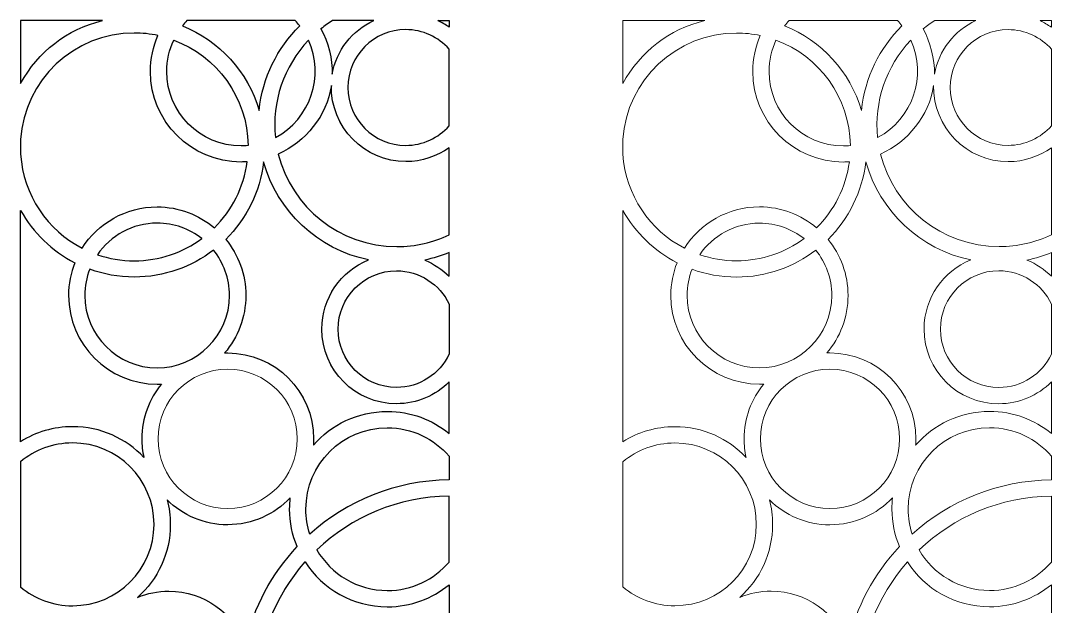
# Model space of a CAD drawing. Header units: centimetres. Extents: x -57 to 57, y -63 to 63.
# Drawn here: x -57 to 57, y -2 to 62.8 of the extents above; entities that cross this region are included whole.
import ezdxf

# ---------------------------------------------------------------- set-up
doc = ezdxf.new("R2010")
doc.units = ezdxf.units.CM
doc.header["$MEASUREMENT"] = 0
doc.layers.add('layer 1', color=7, linetype='Continuous')

msp = doc.modelspace()

# ---------------------------------------------------------------- linework, layer by layer
at = {"layer": 'layer 1', "color": 114, "lineweight": 9}
msp.add_ellipse((-34.09511, 16.52059), major_axis=(0, 7.7), ratio=1, dxfattribs=at)
at = {"layer": 'layer 1', "color": 177, "lineweight": 9}
msp.add_ellipse((32.50934, 16.52059), major_axis=(0, 7.7), ratio=1, dxfattribs=at)
at = {"layer": 'layer 1', "color": 114}
for points, knots in [([(-47.93233, 62.76239), (-51.92428, 61.83543), (-55.04564, 59.30307), (-56.99562, 55.82133), (-56.99562, 55.82133), (-56.99562, 55.82133), (-56.99562, 62.76239), (-56.99562, 62.76239), (-56.99562, 62.76239), (-56.99562, 62.76239), (-47.93233, 62.76239), (-47.93233, 62.76239)], [0, 0, 0, 0, 0.25, 0.25, 0.25, 0.25, 0.5, 0.5, 0.5, 0.5, 1, 1, 1, 1]), ([(-30.61692, 52.84183), (-31.86154, 57.10274), (-35.02441, 60.54618), (-39.10717, 62.1737), (-39.10717, 62.1737), (-38.93237, 62.39832), (-38.79943, 62.55727), (-38.6027, 62.76239), (-38.6027, 62.76239), (-38.6027, 62.76239), (-26.6311, 62.76239), (-26.6311, 62.76239), (-26.6311, 62.76239), (-26.43586, 62.55882), (-26.30408, 62.40155), (-26.13043, 62.17877), (-26.13043, 62.17877), (-28.59968, 59.74705), (-30.24695, 56.48295), (-30.61692, 52.84183)], [0, 0, 0, 0, 0.166666667, 0.166666667, 0.166666667, 0.166666667, 0.333333333, 0.333333333, 0.333333333, 0.333333333, 0.5, 0.5, 0.5, 0.5, 0.666666667, 0.666666667, 0.666666667, 0.666666667, 1, 1, 1, 1]), ([(-23.78433, 61.85494), (-23.34501, 62.20383), (-22.97518, 62.46956), (-22.49391, 62.76239), (-22.49391, 62.76239), (-22.49391, 62.76239), (-17.9513, 62.76239), (-17.9513, 62.76239), (-17.9513, 62.76239), (-20.33507, 61.66323), (-22.07392, 59.49395), (-22.53383, 56.84983), (-22.53383, 56.84983), (-22.48854, 58.48744), (-23.00861, 60.41369), (-23.7843, 61.85493), (-23.7843, 61.85493), (-23.7843, 61.85493), (-23.78433, 61.85494), (-23.78433, 61.85494)], [0, 0, 0, 0, 0.166666667, 0.166666667, 0.166666667, 0.166666667, 0.333333333, 0.333333333, 0.333333333, 0.333333333, 0.5, 0.5, 0.5, 0.5, 0.666666667, 0.666666667, 0.666666667, 0.666666667, 1, 1, 1, 1]), ([(-9.6088, 62.02123), (-9.6088, 62.02123), (-9.6088, 62.76239), (-9.6088, 62.76239), (-9.6088, 62.76239), (-9.6088, 62.76239), (-10.85408, 62.76239), (-10.85408, 62.76239), (-10.85408, 62.76239), (-10.37204, 62.54013), (-10.03487, 62.32881), (-9.6088, 62.02123)], [0, 0, 0, 0, 0.25, 0.25, 0.25, 0.25, 0.5, 0.5, 0.5, 0.5, 1, 1, 1, 1]), ([(-9.6088, 51.12841), (-10.78145, 49.80357), (-12.4947, 48.9682), (-14.40266, 48.9682), (-14.40266, 48.9682), (-17.93669, 48.9682), (-20.80266, 51.83418), (-20.80266, 55.36821), (-20.80266, 55.36821), (-20.80266, 58.90223), (-17.93669, 61.7682), (-14.40266, 61.7682), (-14.40266, 61.7682), (-12.4947, 61.7682), (-10.78145, 60.93283), (-9.6088, 59.60798), (-9.6088, 59.60798), (-9.6088, 59.60798), (-9.6088, 51.12841), (-9.6088, 51.12841)], [0, 0, 0, 0, 0.166666667, 0.166666667, 0.166666667, 0.166666667, 0.333333333, 0.333333333, 0.333333333, 0.333333333, 0.5, 0.5, 0.5, 0.5, 0.666666667, 0.666666667, 0.666666667, 0.666666667, 1, 1, 1, 1]), ([(-41.80793, 61.11738), (-42.34073, 59.89587), (-42.63622, 58.54753), (-42.63622, 57.13053), (-42.63622, 57.13053), (-42.63622, 51.60863), (-38.14945, 47.13053), (-32.61682, 47.13053), (-32.61682, 47.13053), (-32.39229, 47.13053), (-32.16946, 47.1379), (-31.94861, 47.15242), (-31.94861, 47.15242), (-32.31982, 44.31552), (-33.6359, 41.7754), (-35.57047, 39.85834), (-35.57047, 39.85834), (-37.27729, 41.30141), (-39.48398, 42.17147), (-41.89355, 42.17147), (-41.89355, 42.17147), (-45.3831, 42.17147), (-48.44728, 40.34659), (-50.18366, 37.59931), (-50.18366, 37.59931), (-54.01507, 39.57106), (-56.70449, 43.45041), (-56.99562, 47.98174), (-56.99562, 47.98174), (-56.99562, 47.98174), (-56.99567, 49.61947), (-56.99567, 49.61947), (-56.99567, 49.61947), (-56.57389, 56.1904), (-51.10896, 61.39131), (-44.43173, 61.39131), (-44.43173, 61.39131), (-43.53201, 61.39131), (-42.65429, 61.29687), (-41.80793, 61.11738)], [0, 0, 0, 0, 0.090909091, 0.090909091, 0.090909091, 0.090909091, 0.181818182, 0.181818182, 0.181818182, 0.181818182, 0.272727273, 0.272727273, 0.272727273, 0.272727273, 0.363636364, 0.363636364, 0.363636364, 0.363636364, 0.454545455, 0.454545455, 0.454545455, 0.454545455, 0.545454545, 0.545454545, 0.545454545, 0.545454545, 0.636363636, 0.636363636, 0.636363636, 0.636363636, 0.727272727, 0.727272727, 0.727272727, 0.727272727, 0.818181818, 0.818181818, 0.818181818, 0.818181818, 1, 1, 1, 1]), ([(-31.84245, 48.94714), (-31.90269, 54.30127), (-35.30679, 58.85243), (-40.06399, 60.61273), (-40.06399, 60.61273), (-40.5594, 59.55533), (-40.83622, 58.37519), (-40.83622, 57.13053), (-40.83622, 57.13053), (-40.83622, 52.59185), (-37.15551, 48.91113), (-32.61682, 48.91113), (-32.61682, 48.91113), (-32.35568, 48.91113), (-32.09737, 48.92331), (-31.84245, 48.94714)], [0, 0, 0, 0, 0.2, 0.2, 0.2, 0.2, 0.4, 0.4, 0.4, 0.4, 0.6, 0.6, 0.6, 0.6, 1, 1, 1, 1]), ([(-28.82019, 49.83896), (-29.23616, 53.76438), (-27.89699, 57.73201), (-25.16215, 60.59704), (-25.16215, 60.59704), (-23.33888, 56.68371), (-24.93072, 51.86878), (-28.82019, 49.83896)], [0, 0, 0, 0, 0.333333333, 0.333333333, 0.333333333, 0.333333333, 1, 1, 1, 1]), ([(-28.49857, 48.01193), (-25.47074, 49.37658), (-23.1548, 52.20167), (-22.62789, 55.5851), (-22.62789, 55.5851), (-22.7383, 51.0061), (-18.9692, 47.1682), (-14.40266, 47.1682), (-14.40266, 47.1682), (-12.61305, 47.1682), (-10.95714, 47.74182), (-9.6088, 48.71517), (-9.6088, 48.71517), (-9.6088, 48.71517), (-9.6088, 39.07779), (-9.6088, 39.07779), (-9.6088, 39.07779), (-11.36282, 38.24406), (-13.32503, 37.7775), (-15.39595, 37.7775), (-15.39595, 37.7775), (-21.72459, 37.7775), (-27.03799, 42.13446), (-28.49857, 48.01193)], [0, 0, 0, 0, 0.142857143, 0.142857143, 0.142857143, 0.142857143, 0.285714286, 0.285714286, 0.285714286, 0.285714286, 0.428571429, 0.428571429, 0.428571429, 0.428571429, 0.571428571, 0.571428571, 0.571428571, 0.571428571, 0.714285714, 0.714285714, 0.714285714, 0.714285714, 1, 1, 1, 1]), ([(-30.1345, 47.15741), (-28.61088, 41.6975), (-24.13412, 37.46806), (-18.5351, 36.30004), (-18.5351, 36.30004), (-21.55461, 35.07422), (-23.68449, 32.11171), (-23.68449, 28.65275), (-23.68449, 28.65275), (-23.68449, 24.09718), (-19.99008, 20.40276), (-15.43449, 20.40276), (-15.43449, 20.40276), (-13.16059, 20.40276), (-11.10123, 21.32322), (-9.6088, 22.81178), (-9.6088, 22.81178), (-9.6088, 22.81178), (-9.6088, 17.11419), (-9.6088, 17.11419), (-9.6088, 17.11419), (-11.47066, 18.63785), (-13.85047, 19.55211), (-16.44338, 19.55211), (-16.44338, 19.55211), (-19.71148, 19.55211), (-22.64105, 18.09974), (-24.62168, 15.80535), (-24.62168, 15.80535), (-24.6041, 16.04148), (-24.5951, 16.27998), (-24.5951, 16.52059), (-24.5951, 16.52059), (-24.5951, 21.7664), (-28.84929, 26.02058), (-34.09511, 26.02058), (-34.09511, 26.02058), (-34.20902, 26.02058), (-34.32246, 26.01856), (-34.43542, 26.01459), (-34.43542, 26.01459), (-32.9752, 27.72604), (-32.09355, 29.94598), (-32.09355, 32.37147), (-32.09355, 32.37147), (-32.09355, 34.72544), (-32.92405, 36.88576), (-34.30785, 38.57559), (-34.30785, 38.57559), (-32.03978, 40.82126), (-30.51465, 43.81589), (-30.1345, 47.15741)], [0, 0, 0, 0, 0.071428571, 0.071428571, 0.071428571, 0.071428571, 0.142857143, 0.142857143, 0.142857143, 0.142857143, 0.214285714, 0.214285714, 0.214285714, 0.214285714, 0.285714286, 0.285714286, 0.285714286, 0.285714286, 0.357142857, 0.357142857, 0.357142857, 0.357142857, 0.428571429, 0.428571429, 0.428571429, 0.428571429, 0.5, 0.5, 0.5, 0.5, 0.571428571, 0.571428571, 0.571428571, 0.571428571, 0.642857143, 0.642857143, 0.642857143, 0.642857143, 0.714285714, 0.714285714, 0.714285714, 0.714285714, 0.785714286, 0.785714286, 0.785714286, 0.785714286, 0.857142857, 0.857142857, 0.857142857, 0.857142857, 1, 1, 1, 1]), ([(-56.99565, 41.78099), (-56.99565, 41.78099), (-56.99562, 16.2072), (-56.99562, 16.2072), (-56.99562, 16.2072), (-55.32909, 17.25935), (-53.35493, 17.86827), (-51.23884, 17.86827), (-51.23884, 17.86827), (-48.13828, 17.86827), (-45.34243, 16.56098), (-43.37255, 14.46764), (-43.37255, 14.46764), (-43.51825, 15.12877), (-43.59511, 15.81576), (-43.59511, 16.52059), (-43.59511, 16.52059), (-43.59511, 18.82504), (-42.77411, 20.93815), (-41.40875, 22.58329), (-41.40875, 22.58329), (-41.56936, 22.57546), (-41.73101, 22.57146), (-41.89355, 22.57146), (-41.89355, 22.57146), (-47.30502, 22.57146), (-51.69354, 26.95999), (-51.69354, 32.37147), (-51.69354, 32.37147), (-51.69354, 33.65153), (-51.44797, 34.87432), (-51.0014, 35.99536), (-51.0014, 35.99536), (-53.52343, 37.29211), (-55.61289, 39.31205), (-56.99565, 41.78099)], [0, 0, 0, 0, 0.1, 0.1, 0.1, 0.1, 0.2, 0.2, 0.2, 0.2, 0.3, 0.3, 0.3, 0.3, 0.4, 0.4, 0.4, 0.4, 0.5, 0.5, 0.5, 0.5, 0.6, 0.6, 0.6, 0.6, 0.7, 0.7, 0.7, 0.7, 0.8, 0.8, 0.8, 0.8, 1, 1, 1, 1]), ([(-48.5004, 36.8832), (-47.05925, 38.98921), (-44.63749, 40.37146), (-41.89355, 40.37146), (-41.89355, 40.37146), (-40.03182, 40.37146), (-38.3184, 39.73515), (-36.95895, 38.66821), (-36.95895, 38.66821), (-39.04918, 37.12398), (-41.63409, 36.21101), (-44.43173, 36.21101), (-44.43173, 36.21101), (-45.85545, 36.21101), (-47.22405, 36.44745), (-48.5004, 36.8832)], [0, 0, 0, 0, 0.2, 0.2, 0.2, 0.2, 0.4, 0.4, 0.4, 0.4, 0.6, 0.6, 0.6, 0.6, 1, 1, 1, 1]), ([(-49.35052, 35.27397), (-47.81578, 34.71561), (-46.15925, 34.41102), (-44.43173, 34.41102), (-44.43173, 34.41102), (-41.13222, 34.41102), (-38.0917, 35.52215), (-35.66401, 37.39051), (-35.66401, 37.39051), (-34.55663, 36.0179), (-33.89355, 34.27195), (-33.89355, 32.37146), (-33.89355, 32.37146), (-33.89355, 27.95394), (-37.47602, 24.37147), (-41.89355, 24.37147), (-41.89355, 24.37147), (-46.31108, 24.37147), (-49.89355, 27.95394), (-49.89355, 32.37146), (-49.89355, 32.37146), (-49.89355, 33.39521), (-49.70114, 34.37411), (-49.35052, 35.27397)], [0, 0, 0, 0, 0.142857143, 0.142857143, 0.142857143, 0.142857143, 0.285714286, 0.285714286, 0.285714286, 0.285714286, 0.428571429, 0.428571429, 0.428571429, 0.428571429, 0.571428571, 0.571428571, 0.571428571, 0.571428571, 0.714285714, 0.714285714, 0.714285714, 0.714285714, 1, 1, 1, 1]), ([(-12.30787, 36.28941), (-11.37439, 36.4808), (-10.47187, 36.75725), (-9.6088, 37.11027), (-9.6088, 37.11027), (-9.6088, 37.11027), (-9.6088, 34.49371), (-9.6088, 34.49371), (-9.6088, 34.49371), (-10.37497, 35.25789), (-11.29055, 35.87235), (-12.30787, 36.28941)], [0, 0, 0, 0, 0.25, 0.25, 0.25, 0.25, 0.5, 0.5, 0.5, 0.5, 1, 1, 1, 1]), ([(-9.6088, 31.4241), (-10.64563, 33.59923), (-12.86483, 35.10276), (-15.4345, 35.10276), (-15.4345, 35.10276), (-18.99613, 35.10276), (-21.8845, 32.21439), (-21.8845, 28.65275), (-21.8845, 28.65275), (-21.8845, 25.09112), (-18.99613, 22.20275), (-15.4345, 22.20275), (-15.4345, 22.20275), (-12.86482, 22.20275), (-10.64562, 23.7063), (-9.6088, 25.88142), (-9.6088, 25.88142), (-9.6088, 25.88142), (-9.6088, 31.4241), (-9.6088, 31.4241)], [0, 0, 0, 0, 0.166666667, 0.166666667, 0.166666667, 0.166666667, 0.333333333, 0.333333333, 0.333333333, 0.333333333, 0.5, 0.5, 0.5, 0.5, 0.666666667, 0.666666667, 0.666666667, 0.666666667, 1, 1, 1, 1]), ([(-25.00932, 5.9835), (-20.92469, 9.66781), (-15.52966, 11.927), (-9.60883, 11.97655), (-9.60883, 11.97655), (-9.60883, 11.97655), (-9.6088, 14.6073), (-9.6088, 14.6073), (-9.6088, 14.6073), (-11.25956, 16.53228), (-13.7093, 17.75211), (-16.44338, 17.75211), (-16.44338, 17.75211), (-21.4131, 17.75211), (-25.44337, 13.72183), (-25.44337, 8.75211), (-25.44337, 8.75211), (-25.44337, 7.78619), (-25.29112, 6.85575), (-25.00932, 5.9835)], [0, 0, 0, 0, 0.166666667, 0.166666667, 0.166666667, 0.166666667, 0.333333333, 0.333333333, 0.333333333, 0.333333333, 0.5, 0.5, 0.5, 0.5, 0.666666667, 0.666666667, 0.666666667, 0.666666667, 1, 1, 1, 1]), ([(-56.99562, 13.98604), (-55.43517, 15.2861), (-53.42816, 16.06827), (-51.23884, 16.06827), (-51.23884, 16.06827), (-46.26911, 16.06827), (-42.23884, 12.03799), (-42.23884, 7.06827), (-42.23884, 7.06827), (-42.23884, 2.09855), (-46.26911, -1.93172), (-51.23884, -1.93172), (-51.23884, -1.93172), (-53.42816, -1.93172), (-55.43517, -1.14956), (-56.99561, 0.15051), (-56.99561, 0.15051), (-56.99561, 0.15051), (-56.99562, 13.98604), (-56.99562, 13.98604)], [0, 0, 0, 0, 0.166666667, 0.166666667, 0.166666667, 0.166666667, 0.333333333, 0.333333333, 0.333333333, 0.333333333, 0.5, 0.5, 0.5, 0.5, 0.666666667, 0.666666667, 0.666666667, 0.666666667, 1, 1, 1, 1]), ([(-26.41694, 4.60212), (-29.20482, 1.62604), (-31.22079, -2.08198), (-32.14509, -6.20211), (-32.14509, -6.20211), (-33.411, -2.76369), (-36.71637, -0.31059), (-40.59358, -0.31059), (-40.59358, -0.31059), (-41.82427, -0.31059), (-42.99739, -0.55775), (-44.06592, -1.00513), (-44.06592, -1.00513), (-41.84082, 0.97328), (-40.43884, 3.85734), (-40.43884, 7.06827), (-40.43884, 7.06827), (-40.43884, 8.00164), (-40.55733, 8.9074), (-40.78005, 9.77133), (-40.78005, 9.77133), (-39.06339, 8.07092), (-36.70166, 7.02059), (-34.09511, 7.02059), (-34.09511, 7.02059), (-31.36471, 7.02059), (-28.90302, 8.17307), (-27.16994, 10.01805), (-27.16994, 10.01805), (-27.21844, 9.60279), (-27.24338, 9.18035), (-27.24338, 8.75211), (-27.24338, 8.75211), (-27.24338, 7.28172), (-26.94936, 5.87985), (-26.41694, 4.60212)], [0, 0, 0, 0, 0.1, 0.1, 0.1, 0.1, 0.2, 0.2, 0.2, 0.2, 0.3, 0.3, 0.3, 0.3, 0.4, 0.4, 0.4, 0.4, 0.5, 0.5, 0.5, 0.5, 0.6, 0.6, 0.6, 0.6, 0.7, 0.7, 0.7, 0.7, 0.8, 0.8, 0.8, 0.8, 1, 1, 1, 1]), ([(-9.60879, 2.89692), (-11.25956, 0.97194), (-13.70931, -0.24788), (-16.44338, -0.24788), (-16.44338, -0.24788), (-19.7716, -0.24788), (-22.6785, 1.55969), (-24.23569, 4.2465), (-24.23569, 4.2465), (-20.4226, 7.87876), (-15.27735, 10.12506), (-9.60883, 10.17649), (-9.60883, 10.17649), (-9.60883, 10.17649), (-9.60879, 2.89692), (-9.60879, 2.89692)], [0, 0, 0, 0, 0.2, 0.2, 0.2, 0.2, 0.4, 0.4, 0.4, 0.4, 0.6, 0.6, 0.6, 0.6, 1, 1, 1, 1]), ([(-9.6088, 0.39004), (-11.47066, -1.13363), (-13.85046, -2.04789), (-16.44338, -2.04789), (-16.44338, -2.04789), (-20.25344, -2.04789), (-23.60328, -0.07365), (-25.52587, 2.90723), (-25.52587, 2.90723), (-28.87624, -0.88421), (-30.90979, -5.86642), (-30.90979, -11.32261), (-30.90979, -11.32261), (-30.90979, -17.7611), (-27.88351, -23.5395), (-23.39542, -27.48016), (-23.39542, -27.48016), (-25.03431, -25.78818), (-26.03031, -23.4858), (-26.03031, -20.94475), (-26.03031, -20.94475), (-26.03031, -15.75416), (-21.82091, -11.54475), (-16.63031, -11.54475), (-16.63031, -11.54475), (-13.83853, -11.54475), (-11.33059, -12.76249), (-9.60879, -14.69565), (-9.60879, -14.69565), (-9.60879, -14.69565), (-9.6088, 0.39004), (-9.6088, 0.39004)], [0, 0, 0, 0, 0.111111111, 0.111111111, 0.111111111, 0.111111111, 0.222222222, 0.222222222, 0.222222222, 0.222222222, 0.333333333, 0.333333333, 0.333333333, 0.333333333, 0.444444444, 0.444444444, 0.444444444, 0.444444444, 0.555555556, 0.555555556, 0.555555556, 0.555555556, 0.666666667, 0.666666667, 0.666666667, 0.666666667, 0.777777778, 0.777777778, 0.777777778, 0.777777778, 1, 1, 1, 1])]:
    msp.add_open_spline(points, degree=3, knots=knots, dxfattribs=at)
at = {"layer": 'layer 1', "color": 250, "lineweight": 9}
for points, knots in [([(-47.93233, 62.76239), (-51.92428, 61.83543), (-55.04564, 59.30307), (-56.99562, 55.82133), (-56.99562, 55.82133), (-56.99562, 55.82133), (-56.99562, 62.76239), (-56.99562, 62.76239), (-56.99562, 62.76239), (-56.99562, 62.76239), (-47.93233, 62.76239), (-47.93233, 62.76239)], [0, 0, 0, 0, 0.25, 0.25, 0.25, 0.25, 0.5, 0.5, 0.5, 0.5, 1, 1, 1, 1]), ([(-30.61692, 52.84183), (-31.86154, 57.10274), (-35.02441, 60.54618), (-39.10717, 62.1737), (-39.10717, 62.1737), (-38.93237, 62.39832), (-38.79943, 62.55727), (-38.6027, 62.76239), (-38.6027, 62.76239), (-38.6027, 62.76239), (-26.6311, 62.76239), (-26.6311, 62.76239), (-26.6311, 62.76239), (-26.43586, 62.55882), (-26.30408, 62.40155), (-26.13043, 62.17877), (-26.13043, 62.17877), (-28.59968, 59.74705), (-30.24695, 56.48295), (-30.61692, 52.84183)], [0, 0, 0, 0, 0.166666667, 0.166666667, 0.166666667, 0.166666667, 0.333333333, 0.333333333, 0.333333333, 0.333333333, 0.5, 0.5, 0.5, 0.5, 0.666666667, 0.666666667, 0.666666667, 0.666666667, 1, 1, 1, 1]), ([(-23.78433, 61.85494), (-23.34501, 62.20383), (-22.97518, 62.46956), (-22.49391, 62.76239), (-22.49391, 62.76239), (-22.49391, 62.76239), (-17.9513, 62.76239), (-17.9513, 62.76239), (-17.9513, 62.76239), (-20.33507, 61.66323), (-22.07392, 59.49395), (-22.53383, 56.84983), (-22.53383, 56.84983), (-22.48854, 58.48744), (-23.00861, 60.41369), (-23.7843, 61.85493)], [0, 0, 0, 0, 0.2, 0.2, 0.2, 0.2, 0.4, 0.4, 0.4, 0.4, 0.6, 0.6, 0.6, 0.6, 1, 1, 1, 1]), ([(-9.6088, 62.02123), (-9.6088, 62.02123), (-9.6088, 62.76239), (-9.6088, 62.76239), (-9.6088, 62.76239), (-9.6088, 62.76239), (-10.85408, 62.76239), (-10.85408, 62.76239), (-10.85408, 62.76239), (-10.37204, 62.54013), (-10.03487, 62.32881), (-9.6088, 62.02123)], [0, 0, 0, 0, 0.25, 0.25, 0.25, 0.25, 0.5, 0.5, 0.5, 0.5, 1, 1, 1, 1]), ([(-9.6088, 51.12841), (-10.78145, 49.80357), (-12.4947, 48.9682), (-14.40266, 48.9682), (-14.40266, 48.9682), (-17.93669, 48.9682), (-20.80266, 51.83418), (-20.80266, 55.36821), (-20.80266, 55.36821), (-20.80266, 58.90223), (-17.93669, 61.7682), (-14.40266, 61.7682), (-14.40266, 61.7682), (-12.4947, 61.7682), (-10.78145, 60.93283), (-9.6088, 59.60798), (-9.6088, 59.60798), (-9.6088, 59.60798), (-9.6088, 51.12841), (-9.6088, 51.12841)], [0, 0, 0, 0, 0.166666667, 0.166666667, 0.166666667, 0.166666667, 0.333333333, 0.333333333, 0.333333333, 0.333333333, 0.5, 0.5, 0.5, 0.5, 0.666666667, 0.666666667, 0.666666667, 0.666666667, 1, 1, 1, 1]), ([(-41.80793, 61.11738), (-42.34073, 59.89587), (-42.63622, 58.54753), (-42.63622, 57.13053), (-42.63622, 57.13053), (-42.63622, 51.60863), (-38.14945, 47.13053), (-32.61682, 47.13053), (-32.61682, 47.13053), (-32.39229, 47.13053), (-32.16946, 47.1379), (-31.94861, 47.15242), (-31.94861, 47.15242), (-32.31982, 44.31552), (-33.6359, 41.7754), (-35.57047, 39.85834), (-35.57047, 39.85834), (-37.27729, 41.30141), (-39.48398, 42.17147), (-41.89355, 42.17147), (-41.89355, 42.17147), (-45.3831, 42.17147), (-48.44728, 40.34659), (-50.18366, 37.59931), (-50.18366, 37.59931), (-54.01507, 39.57106), (-56.70449, 43.45041), (-56.99562, 47.98174), (-56.99562, 47.98174), (-56.99562, 47.98174), (-56.99567, 49.61947), (-56.99567, 49.61947), (-56.99567, 49.61947), (-56.57389, 56.1904), (-51.10896, 61.39131), (-44.43173, 61.39131), (-44.43173, 61.39131), (-43.53201, 61.39131), (-42.65429, 61.29687), (-41.80793, 61.11738)], [0, 0, 0, 0, 0.090909091, 0.090909091, 0.090909091, 0.090909091, 0.181818182, 0.181818182, 0.181818182, 0.181818182, 0.272727273, 0.272727273, 0.272727273, 0.272727273, 0.363636364, 0.363636364, 0.363636364, 0.363636364, 0.454545455, 0.454545455, 0.454545455, 0.454545455, 0.545454545, 0.545454545, 0.545454545, 0.545454545, 0.636363636, 0.636363636, 0.636363636, 0.636363636, 0.727272727, 0.727272727, 0.727272727, 0.727272727, 0.818181818, 0.818181818, 0.818181818, 0.818181818, 1, 1, 1, 1]), ([(-31.84245, 48.94714), (-31.90269, 54.30127), (-35.30679, 58.85243), (-40.06399, 60.61273), (-40.06399, 60.61273), (-40.5594, 59.55533), (-40.83622, 58.37519), (-40.83622, 57.13053), (-40.83622, 57.13053), (-40.83622, 52.59185), (-37.15551, 48.91113), (-32.61682, 48.91113), (-32.61682, 48.91113), (-32.35568, 48.91113), (-32.09737, 48.92331), (-31.84245, 48.94714)], [0, 0, 0, 0, 0.2, 0.2, 0.2, 0.2, 0.4, 0.4, 0.4, 0.4, 0.6, 0.6, 0.6, 0.6, 1, 1, 1, 1]), ([(-28.82019, 49.83896), (-29.23616, 53.76438), (-27.89699, 57.73201), (-25.16215, 60.59704), (-25.16215, 60.59704), (-23.33888, 56.68371), (-24.93072, 51.86878), (-28.82019, 49.83896)], [0, 0, 0, 0, 0.333333333, 0.333333333, 0.333333333, 0.333333333, 1, 1, 1, 1]), ([(-28.49857, 48.01193), (-25.47074, 49.37658), (-23.1548, 52.20167), (-22.62789, 55.5851), (-22.62789, 55.5851), (-22.7383, 51.0061), (-18.9692, 47.1682), (-14.40266, 47.1682), (-14.40266, 47.1682), (-12.61305, 47.1682), (-10.95714, 47.74182), (-9.6088, 48.71517), (-9.6088, 48.71517), (-9.6088, 48.71517), (-9.6088, 39.07779), (-9.6088, 39.07779), (-9.6088, 39.07779), (-11.36282, 38.24406), (-13.32503, 37.7775), (-15.39595, 37.7775), (-15.39595, 37.7775), (-21.72459, 37.7775), (-27.03799, 42.13446), (-28.49857, 48.01193)], [0, 0, 0, 0, 0.142857143, 0.142857143, 0.142857143, 0.142857143, 0.285714286, 0.285714286, 0.285714286, 0.285714286, 0.428571429, 0.428571429, 0.428571429, 0.428571429, 0.571428571, 0.571428571, 0.571428571, 0.571428571, 0.714285714, 0.714285714, 0.714285714, 0.714285714, 1, 1, 1, 1]), ([(-30.1345, 47.15741), (-28.61088, 41.6975), (-24.13412, 37.46806), (-18.5351, 36.30004), (-18.5351, 36.30004), (-21.55461, 35.07422), (-23.68449, 32.11171), (-23.68449, 28.65275), (-23.68449, 28.65275), (-23.68449, 24.09718), (-19.99008, 20.40276), (-15.43449, 20.40276), (-15.43449, 20.40276), (-13.16059, 20.40276), (-11.10123, 21.32322), (-9.6088, 22.81178), (-9.6088, 22.81178), (-9.6088, 22.81178), (-9.6088, 17.11419), (-9.6088, 17.11419), (-9.6088, 17.11419), (-11.47066, 18.63785), (-13.85047, 19.55211), (-16.44338, 19.55211), (-16.44338, 19.55211), (-19.71148, 19.55211), (-22.64105, 18.09974), (-24.62168, 15.80535), (-24.62168, 15.80535), (-24.6041, 16.04148), (-24.5951, 16.27998), (-24.5951, 16.52059), (-24.5951, 16.52059), (-24.5951, 21.7664), (-28.84929, 26.02058), (-34.09511, 26.02058), (-34.09511, 26.02058), (-34.20902, 26.02058), (-34.32246, 26.01856), (-34.43542, 26.01459), (-34.43542, 26.01459), (-32.9752, 27.72604), (-32.09355, 29.94598), (-32.09355, 32.37147), (-32.09355, 32.37147), (-32.09355, 34.72544), (-32.92405, 36.88576), (-34.30785, 38.57559), (-34.30785, 38.57559), (-32.03978, 40.82126), (-30.51465, 43.81589), (-30.1345, 47.15741)], [0, 0, 0, 0, 0.071428571, 0.071428571, 0.071428571, 0.071428571, 0.142857143, 0.142857143, 0.142857143, 0.142857143, 0.214285714, 0.214285714, 0.214285714, 0.214285714, 0.285714286, 0.285714286, 0.285714286, 0.285714286, 0.357142857, 0.357142857, 0.357142857, 0.357142857, 0.428571429, 0.428571429, 0.428571429, 0.428571429, 0.5, 0.5, 0.5, 0.5, 0.571428571, 0.571428571, 0.571428571, 0.571428571, 0.642857143, 0.642857143, 0.642857143, 0.642857143, 0.714285714, 0.714285714, 0.714285714, 0.714285714, 0.785714286, 0.785714286, 0.785714286, 0.785714286, 0.857142857, 0.857142857, 0.857142857, 0.857142857, 1, 1, 1, 1]), ([(-56.99565, 41.78099), (-56.99565, 41.78099), (-56.99562, 16.2072), (-56.99562, 16.2072), (-56.99562, 16.2072), (-55.32909, 17.25935), (-53.35493, 17.86827), (-51.23884, 17.86827), (-51.23884, 17.86827), (-48.13828, 17.86827), (-45.34243, 16.56098), (-43.37255, 14.46764), (-43.37255, 14.46764), (-43.51825, 15.12877), (-43.59511, 15.81576), (-43.59511, 16.52059), (-43.59511, 16.52059), (-43.59511, 18.82504), (-42.77411, 20.93815), (-41.40875, 22.58329), (-41.40875, 22.58329), (-41.56936, 22.57546), (-41.73101, 22.57146), (-41.89355, 22.57146), (-41.89355, 22.57146), (-47.30502, 22.57146), (-51.69354, 26.95999), (-51.69354, 32.37147), (-51.69354, 32.37147), (-51.69354, 33.65153), (-51.44797, 34.87432), (-51.0014, 35.99536), (-51.0014, 35.99536), (-53.52343, 37.29211), (-55.61289, 39.31205), (-56.99565, 41.78099)], [0, 0, 0, 0, 0.1, 0.1, 0.1, 0.1, 0.2, 0.2, 0.2, 0.2, 0.3, 0.3, 0.3, 0.3, 0.4, 0.4, 0.4, 0.4, 0.5, 0.5, 0.5, 0.5, 0.6, 0.6, 0.6, 0.6, 0.7, 0.7, 0.7, 0.7, 0.8, 0.8, 0.8, 0.8, 1, 1, 1, 1]), ([(-48.5004, 36.8832), (-47.05925, 38.98921), (-44.63749, 40.37146), (-41.89355, 40.37146), (-41.89355, 40.37146), (-40.03182, 40.37146), (-38.3184, 39.73515), (-36.95895, 38.66821), (-36.95895, 38.66821), (-39.04918, 37.12398), (-41.63409, 36.21101), (-44.43173, 36.21101), (-44.43173, 36.21101), (-45.85545, 36.21101), (-47.22405, 36.44745), (-48.5004, 36.8832)], [0, 0, 0, 0, 0.2, 0.2, 0.2, 0.2, 0.4, 0.4, 0.4, 0.4, 0.6, 0.6, 0.6, 0.6, 1, 1, 1, 1]), ([(-49.35052, 35.27397), (-47.81578, 34.71561), (-46.15925, 34.41102), (-44.43173, 34.41102), (-44.43173, 34.41102), (-41.13222, 34.41102), (-38.0917, 35.52215), (-35.66401, 37.39051), (-35.66401, 37.39051), (-34.55663, 36.0179), (-33.89355, 34.27195), (-33.89355, 32.37146), (-33.89355, 32.37146), (-33.89355, 27.95394), (-37.47602, 24.37147), (-41.89355, 24.37147), (-41.89355, 24.37147), (-46.31108, 24.37147), (-49.89355, 27.95394), (-49.89355, 32.37146), (-49.89355, 32.37146), (-49.89355, 33.39521), (-49.70114, 34.37411), (-49.35052, 35.27397)], [0, 0, 0, 0, 0.142857143, 0.142857143, 0.142857143, 0.142857143, 0.285714286, 0.285714286, 0.285714286, 0.285714286, 0.428571429, 0.428571429, 0.428571429, 0.428571429, 0.571428571, 0.571428571, 0.571428571, 0.571428571, 0.714285714, 0.714285714, 0.714285714, 0.714285714, 1, 1, 1, 1]), ([(-12.30787, 36.28941), (-11.37439, 36.4808), (-10.47187, 36.75725), (-9.6088, 37.11027), (-9.6088, 37.11027), (-9.6088, 37.11027), (-9.6088, 34.49371), (-9.6088, 34.49371), (-9.6088, 34.49371), (-10.37497, 35.25789), (-11.29055, 35.87235), (-12.30787, 36.28941)], [0, 0, 0, 0, 0.25, 0.25, 0.25, 0.25, 0.5, 0.5, 0.5, 0.5, 1, 1, 1, 1]), ([(-9.6088, 31.4241), (-10.64563, 33.59923), (-12.86483, 35.10276), (-15.4345, 35.10276), (-15.4345, 35.10276), (-18.99613, 35.10276), (-21.8845, 32.21439), (-21.8845, 28.65275), (-21.8845, 28.65275), (-21.8845, 25.09112), (-18.99613, 22.20275), (-15.4345, 22.20275), (-15.4345, 22.20275), (-12.86482, 22.20275), (-10.64562, 23.7063), (-9.6088, 25.88142), (-9.6088, 25.88142), (-9.6088, 25.88142), (-9.6088, 31.4241), (-9.6088, 31.4241)], [0, 0, 0, 0, 0.166666667, 0.166666667, 0.166666667, 0.166666667, 0.333333333, 0.333333333, 0.333333333, 0.333333333, 0.5, 0.5, 0.5, 0.5, 0.666666667, 0.666666667, 0.666666667, 0.666666667, 1, 1, 1, 1]), ([(-25.00932, 5.9835), (-20.92469, 9.66781), (-15.52966, 11.927), (-9.60883, 11.97655), (-9.60883, 11.97655), (-9.60883, 11.97655), (-9.6088, 14.6073), (-9.6088, 14.6073), (-9.6088, 14.6073), (-11.25956, 16.53228), (-13.7093, 17.75211), (-16.44338, 17.75211), (-16.44338, 17.75211), (-21.4131, 17.75211), (-25.44337, 13.72183), (-25.44337, 8.75211), (-25.44337, 8.75211), (-25.44337, 7.78619), (-25.29112, 6.85575), (-25.00932, 5.9835)], [0, 0, 0, 0, 0.166666667, 0.166666667, 0.166666667, 0.166666667, 0.333333333, 0.333333333, 0.333333333, 0.333333333, 0.5, 0.5, 0.5, 0.5, 0.666666667, 0.666666667, 0.666666667, 0.666666667, 1, 1, 1, 1]), ([(-56.99562, 13.98604), (-55.43517, 15.2861), (-53.42816, 16.06827), (-51.23884, 16.06827), (-51.23884, 16.06827), (-46.26911, 16.06827), (-42.23884, 12.03799), (-42.23884, 7.06827), (-42.23884, 7.06827), (-42.23884, 2.09855), (-46.26911, -1.93172), (-51.23884, -1.93172), (-51.23884, -1.93172), (-53.42816, -1.93172), (-55.43517, -1.14956), (-56.99561, 0.15051), (-56.99561, 0.15051), (-56.99561, 0.15051), (-56.99562, 13.98604), (-56.99562, 13.98604)], [0, 0, 0, 0, 0.166666667, 0.166666667, 0.166666667, 0.166666667, 0.333333333, 0.333333333, 0.333333333, 0.333333333, 0.5, 0.5, 0.5, 0.5, 0.666666667, 0.666666667, 0.666666667, 0.666666667, 1, 1, 1, 1]), ([(-26.41694, 4.60212), (-29.20482, 1.62604), (-31.22079, -2.08198), (-32.14509, -6.20211), (-32.14509, -6.20211), (-33.411, -2.76369), (-36.71637, -0.31059), (-40.59358, -0.31059), (-40.59358, -0.31059), (-41.82427, -0.31059), (-42.99739, -0.55775), (-44.06592, -1.00513), (-44.06592, -1.00513), (-41.84082, 0.97328), (-40.43884, 3.85734), (-40.43884, 7.06827), (-40.43884, 7.06827), (-40.43884, 8.00164), (-40.55733, 8.9074), (-40.78005, 9.77133), (-40.78005, 9.77133), (-39.06339, 8.07092), (-36.70166, 7.02059), (-34.09511, 7.02059), (-34.09511, 7.02059), (-31.36471, 7.02059), (-28.90302, 8.17307), (-27.16994, 10.01805), (-27.16994, 10.01805), (-27.21844, 9.60279), (-27.24338, 9.18035), (-27.24338, 8.75211), (-27.24338, 8.75211), (-27.24338, 7.28172), (-26.94936, 5.87985), (-26.41694, 4.60212)], [0, 0, 0, 0, 0.1, 0.1, 0.1, 0.1, 0.2, 0.2, 0.2, 0.2, 0.3, 0.3, 0.3, 0.3, 0.4, 0.4, 0.4, 0.4, 0.5, 0.5, 0.5, 0.5, 0.6, 0.6, 0.6, 0.6, 0.7, 0.7, 0.7, 0.7, 0.8, 0.8, 0.8, 0.8, 1, 1, 1, 1]), ([(-9.60879, 2.89692), (-11.25956, 0.97194), (-13.70931, -0.24788), (-16.44338, -0.24788), (-16.44338, -0.24788), (-19.7716, -0.24788), (-22.6785, 1.55969), (-24.23569, 4.2465), (-24.23569, 4.2465), (-20.4226, 7.87876), (-15.27735, 10.12506), (-9.60883, 10.17649), (-9.60883, 10.17649), (-9.60883, 10.17649), (-9.60879, 2.89692), (-9.60879, 2.89692)], [0, 0, 0, 0, 0.2, 0.2, 0.2, 0.2, 0.4, 0.4, 0.4, 0.4, 0.6, 0.6, 0.6, 0.6, 1, 1, 1, 1]), ([(-9.6088, 0.39004), (-11.47066, -1.13363), (-13.85046, -2.04789), (-16.44338, -2.04789), (-16.44338, -2.04789), (-20.25344, -2.04789), (-23.60328, -0.07365), (-25.52587, 2.90723), (-25.52587, 2.90723), (-28.87624, -0.88421), (-30.90979, -5.86642), (-30.90979, -11.32261), (-30.90979, -11.32261), (-30.90979, -17.7611), (-27.88351, -23.5395), (-23.39542, -27.48016), (-23.39542, -27.48016), (-25.03431, -25.78818), (-26.03031, -23.4858), (-26.03031, -20.94475), (-26.03031, -20.94475), (-26.03031, -15.75416), (-21.82091, -11.54475), (-16.63031, -11.54475), (-16.63031, -11.54475), (-13.83853, -11.54475), (-11.33059, -12.76249), (-9.60879, -14.69565), (-9.60879, -14.69565), (-9.60879, -14.69565), (-9.6088, 0.39004), (-9.6088, 0.39004)], [0, 0, 0, 0, 0.111111111, 0.111111111, 0.111111111, 0.111111111, 0.222222222, 0.222222222, 0.222222222, 0.222222222, 0.333333333, 0.333333333, 0.333333333, 0.333333333, 0.444444444, 0.444444444, 0.444444444, 0.444444444, 0.555555556, 0.555555556, 0.555555556, 0.555555556, 0.666666667, 0.666666667, 0.666666667, 0.666666667, 0.777777778, 0.777777778, 0.777777778, 0.777777778, 1, 1, 1, 1])]:
    msp.add_open_spline(points, degree=3, knots=knots, dxfattribs=at)
at = {"layer": 'layer 1', "color": 177, "lineweight": 9}
for points, knots in [([(18.67212, 62.76239), (14.68017, 61.83543), (11.55881, 59.30307), (9.60883, 55.82133), (9.60883, 55.82133), (9.60883, 55.82133), (9.60883, 62.76239), (9.60883, 62.76239), (9.60883, 62.76239), (9.60883, 62.76239), (18.67212, 62.76239), (18.67212, 62.76239)], [0, 0, 0, 0, 0.25, 0.25, 0.25, 0.25, 0.5, 0.5, 0.5, 0.5, 1, 1, 1, 1]), ([(35.98753, 52.84183), (34.74291, 57.10274), (31.58004, 60.54618), (27.49728, 62.1737), (27.49728, 62.1737), (27.67208, 62.39832), (27.80502, 62.55727), (28.00175, 62.76239), (28.00175, 62.76239), (28.00175, 62.76239), (39.97335, 62.76239), (39.97335, 62.76239), (39.97335, 62.76239), (40.16859, 62.55882), (40.30037, 62.40155), (40.47402, 62.17877), (40.47402, 62.17877), (38.00477, 59.74705), (36.3575, 56.48295), (35.98753, 52.84183)], [0, 0, 0, 0, 0.166666667, 0.166666667, 0.166666667, 0.166666667, 0.333333333, 0.333333333, 0.333333333, 0.333333333, 0.5, 0.5, 0.5, 0.5, 0.666666667, 0.666666667, 0.666666667, 0.666666667, 1, 1, 1, 1]), ([(42.82012, 61.85494), (43.25944, 62.20383), (43.62927, 62.46956), (44.11054, 62.76239), (44.11054, 62.76239), (44.11054, 62.76239), (48.65315, 62.76239), (48.65315, 62.76239), (48.65315, 62.76239), (46.26938, 61.66323), (44.53053, 59.49395), (44.07062, 56.84983), (44.07062, 56.84983), (44.11591, 58.48744), (43.59584, 60.41369), (42.82015, 61.85493)], [0, 0, 0, 0, 0.2, 0.2, 0.2, 0.2, 0.4, 0.4, 0.4, 0.4, 0.6, 0.6, 0.6, 0.6, 1, 1, 1, 1]), ([(56.99565, 62.02123), (56.99565, 62.02123), (56.99565, 62.76239), (56.99565, 62.76239), (56.99565, 62.76239), (56.99565, 62.76239), (55.75037, 62.76239), (55.75037, 62.76239), (55.75037, 62.76239), (56.23241, 62.54013), (56.56958, 62.32881), (56.99565, 62.02123)], [0, 0, 0, 0, 0.25, 0.25, 0.25, 0.25, 0.5, 0.5, 0.5, 0.5, 1, 1, 1, 1]), ([(56.99565, 51.12841), (55.823, 49.80357), (54.10975, 48.9682), (52.20179, 48.9682), (52.20179, 48.9682), (48.66776, 48.9682), (45.80179, 51.83418), (45.80179, 55.36821), (45.80179, 55.36821), (45.80179, 58.90223), (48.66776, 61.7682), (52.20179, 61.7682), (52.20179, 61.7682), (54.10975, 61.7682), (55.823, 60.93283), (56.99565, 59.60798), (56.99565, 59.60798), (56.99565, 59.60798), (56.99565, 51.12841), (56.99565, 51.12841)], [0, 0, 0, 0, 0.166666667, 0.166666667, 0.166666667, 0.166666667, 0.333333333, 0.333333333, 0.333333333, 0.333333333, 0.5, 0.5, 0.5, 0.5, 0.666666667, 0.666666667, 0.666666667, 0.666666667, 1, 1, 1, 1]), ([(24.79652, 61.11738), (24.26372, 59.89587), (23.96823, 58.54753), (23.96823, 57.13053), (23.96823, 57.13053), (23.96823, 51.60863), (28.455, 47.13053), (33.98763, 47.13053), (33.98763, 47.13053), (34.21216, 47.13053), (34.43499, 47.1379), (34.65584, 47.15242), (34.65584, 47.15242), (34.28463, 44.31552), (32.96855, 41.7754), (31.03398, 39.85834), (31.03398, 39.85834), (29.32716, 41.30141), (27.12047, 42.17147), (24.7109, 42.17147), (24.7109, 42.17147), (21.22135, 42.17147), (18.15717, 40.34659), (16.42079, 37.59931), (16.42079, 37.59931), (12.58938, 39.57106), (9.89996, 43.45041), (9.60883, 47.98174), (9.60883, 47.98174), (9.60883, 47.98174), (9.60878, 49.61947), (9.60878, 49.61947), (9.60878, 49.61947), (10.03056, 56.1904), (15.49549, 61.39131), (22.17272, 61.39131), (22.17272, 61.39131), (23.07244, 61.39131), (23.95016, 61.29687), (24.79652, 61.11738)], [0, 0, 0, 0, 0.090909091, 0.090909091, 0.090909091, 0.090909091, 0.181818182, 0.181818182, 0.181818182, 0.181818182, 0.272727273, 0.272727273, 0.272727273, 0.272727273, 0.363636364, 0.363636364, 0.363636364, 0.363636364, 0.454545455, 0.454545455, 0.454545455, 0.454545455, 0.545454545, 0.545454545, 0.545454545, 0.545454545, 0.636363636, 0.636363636, 0.636363636, 0.636363636, 0.727272727, 0.727272727, 0.727272727, 0.727272727, 0.818181818, 0.818181818, 0.818181818, 0.818181818, 1, 1, 1, 1]), ([(34.762, 48.94714), (34.70176, 54.30127), (31.29766, 58.85243), (26.54046, 60.61273), (26.54046, 60.61273), (26.04505, 59.55533), (25.76823, 58.37519), (25.76823, 57.13053), (25.76823, 57.13053), (25.76823, 52.59185), (29.44894, 48.91113), (33.98763, 48.91113), (33.98763, 48.91113), (34.24877, 48.91113), (34.50708, 48.92331), (34.762, 48.94714)], [0, 0, 0, 0, 0.2, 0.2, 0.2, 0.2, 0.4, 0.4, 0.4, 0.4, 0.6, 0.6, 0.6, 0.6, 1, 1, 1, 1]), ([(37.78426, 49.83896), (37.36829, 53.76438), (38.70746, 57.73201), (41.4423, 60.59704), (41.4423, 60.59704), (43.26557, 56.68371), (41.67373, 51.86878), (37.78426, 49.83896)], [0, 0, 0, 0, 0.333333333, 0.333333333, 0.333333333, 0.333333333, 1, 1, 1, 1]), ([(38.10588, 48.01193), (41.13371, 49.37658), (43.44965, 52.20167), (43.97656, 55.5851), (43.97656, 55.5851), (43.86615, 51.0061), (47.63525, 47.1682), (52.20179, 47.1682), (52.20179, 47.1682), (53.9914, 47.1682), (55.64731, 47.74182), (56.99565, 48.71517), (56.99565, 48.71517), (56.99565, 48.71517), (56.99565, 39.07779), (56.99565, 39.07779), (56.99565, 39.07779), (55.24163, 38.24406), (53.27942, 37.7775), (51.2085, 37.7775), (51.2085, 37.7775), (44.87986, 37.7775), (39.56646, 42.13446), (38.10588, 48.01193)], [0, 0, 0, 0, 0.142857143, 0.142857143, 0.142857143, 0.142857143, 0.285714286, 0.285714286, 0.285714286, 0.285714286, 0.428571429, 0.428571429, 0.428571429, 0.428571429, 0.571428571, 0.571428571, 0.571428571, 0.571428571, 0.714285714, 0.714285714, 0.714285714, 0.714285714, 1, 1, 1, 1]), ([(36.46995, 47.15741), (37.99357, 41.6975), (42.47033, 37.46806), (48.06935, 36.30004), (48.06935, 36.30004), (45.04984, 35.07422), (42.91996, 32.11171), (42.91996, 28.65275), (42.91996, 28.65275), (42.91996, 24.09718), (46.61437, 20.40276), (51.16996, 20.40276), (51.16996, 20.40276), (53.44386, 20.40276), (55.50322, 21.32322), (56.99565, 22.81178), (56.99565, 22.81178), (56.99565, 22.81178), (56.99565, 17.11419), (56.99565, 17.11419), (56.99565, 17.11419), (55.13379, 18.63785), (52.75398, 19.55211), (50.16107, 19.55211), (50.16107, 19.55211), (46.89297, 19.55211), (43.9634, 18.09974), (41.98277, 15.80535), (41.98277, 15.80535), (42.00035, 16.04148), (42.00935, 16.27998), (42.00935, 16.52059), (42.00935, 16.52059), (42.00935, 21.7664), (37.75516, 26.02058), (32.50934, 26.02058), (32.50934, 26.02058), (32.39543, 26.02058), (32.28199, 26.01856), (32.16903, 26.01459), (32.16903, 26.01459), (33.62925, 27.72604), (34.5109, 29.94598), (34.5109, 32.37147), (34.5109, 32.37147), (34.5109, 34.72544), (33.6804, 36.88576), (32.2966, 38.57559), (32.2966, 38.57559), (34.56467, 40.82126), (36.0898, 43.81589), (36.46995, 47.15741)], [0, 0, 0, 0, 0.071428571, 0.071428571, 0.071428571, 0.071428571, 0.142857143, 0.142857143, 0.142857143, 0.142857143, 0.214285714, 0.214285714, 0.214285714, 0.214285714, 0.285714286, 0.285714286, 0.285714286, 0.285714286, 0.357142857, 0.357142857, 0.357142857, 0.357142857, 0.428571429, 0.428571429, 0.428571429, 0.428571429, 0.5, 0.5, 0.5, 0.5, 0.571428571, 0.571428571, 0.571428571, 0.571428571, 0.642857143, 0.642857143, 0.642857143, 0.642857143, 0.714285714, 0.714285714, 0.714285714, 0.714285714, 0.785714286, 0.785714286, 0.785714286, 0.785714286, 0.857142857, 0.857142857, 0.857142857, 0.857142857, 1, 1, 1, 1]), ([(9.6088, 41.78099), (9.6088, 41.78099), (9.60883, 16.2072), (9.60883, 16.2072), (9.60883, 16.2072), (11.27536, 17.25935), (13.24952, 17.86827), (15.36561, 17.86827), (15.36561, 17.86827), (18.46617, 17.86827), (21.26202, 16.56098), (23.2319, 14.46764), (23.2319, 14.46764), (23.0862, 15.12877), (23.00934, 15.81576), (23.00934, 16.52059), (23.00934, 16.52059), (23.00934, 18.82504), (23.83034, 20.93815), (25.1957, 22.58329), (25.1957, 22.58329), (25.03509, 22.57546), (24.87344, 22.57146), (24.7109, 22.57146), (24.7109, 22.57146), (19.29943, 22.57146), (14.91091, 26.95999), (14.91091, 32.37147), (14.91091, 32.37147), (14.91091, 33.65153), (15.15648, 34.87432), (15.60305, 35.99536), (15.60305, 35.99536), (13.08102, 37.29211), (10.99156, 39.31205), (9.6088, 41.78099)], [0, 0, 0, 0, 0.1, 0.1, 0.1, 0.1, 0.2, 0.2, 0.2, 0.2, 0.3, 0.3, 0.3, 0.3, 0.4, 0.4, 0.4, 0.4, 0.5, 0.5, 0.5, 0.5, 0.6, 0.6, 0.6, 0.6, 0.7, 0.7, 0.7, 0.7, 0.8, 0.8, 0.8, 0.8, 1, 1, 1, 1]), ([(18.10405, 36.8832), (19.5452, 38.98921), (21.96696, 40.37146), (24.7109, 40.37146), (24.7109, 40.37146), (26.57263, 40.37146), (28.28605, 39.73515), (29.6455, 38.66821), (29.6455, 38.66821), (27.55527, 37.12398), (24.97036, 36.21101), (22.17272, 36.21101), (22.17272, 36.21101), (20.749, 36.21101), (19.3804, 36.44745), (18.10405, 36.8832)], [0, 0, 0, 0, 0.2, 0.2, 0.2, 0.2, 0.4, 0.4, 0.4, 0.4, 0.6, 0.6, 0.6, 0.6, 1, 1, 1, 1]), ([(17.25393, 35.27397), (18.78867, 34.71561), (20.4452, 34.41102), (22.17272, 34.41102), (22.17272, 34.41102), (25.47223, 34.41102), (28.51275, 35.52215), (30.94044, 37.39051), (30.94044, 37.39051), (32.04782, 36.0179), (32.7109, 34.27195), (32.7109, 32.37146), (32.7109, 32.37146), (32.7109, 27.95394), (29.12843, 24.37147), (24.7109, 24.37147), (24.7109, 24.37147), (20.29337, 24.37147), (16.7109, 27.95394), (16.7109, 32.37146), (16.7109, 32.37146), (16.7109, 33.39521), (16.90331, 34.37411), (17.25393, 35.27397)], [0, 0, 0, 0, 0.142857143, 0.142857143, 0.142857143, 0.142857143, 0.285714286, 0.285714286, 0.285714286, 0.285714286, 0.428571429, 0.428571429, 0.428571429, 0.428571429, 0.571428571, 0.571428571, 0.571428571, 0.571428571, 0.714285714, 0.714285714, 0.714285714, 0.714285714, 1, 1, 1, 1]), ([(54.29658, 36.28941), (55.23006, 36.4808), (56.13258, 36.75725), (56.99565, 37.11027), (56.99565, 37.11027), (56.99565, 37.11027), (56.99565, 34.49371), (56.99565, 34.49371), (56.99565, 34.49371), (56.22948, 35.25789), (55.3139, 35.87235), (54.29658, 36.28941)], [0, 0, 0, 0, 0.25, 0.25, 0.25, 0.25, 0.5, 0.5, 0.5, 0.5, 1, 1, 1, 1]), ([(56.99565, 31.4241), (55.95882, 33.59923), (53.73962, 35.10276), (51.16995, 35.10276), (51.16995, 35.10276), (47.60832, 35.10276), (44.71995, 32.21439), (44.71995, 28.65275), (44.71995, 28.65275), (44.71995, 25.09112), (47.60832, 22.20275), (51.16995, 22.20275), (51.16995, 22.20275), (53.73963, 22.20275), (55.95883, 23.7063), (56.99565, 25.88142), (56.99565, 25.88142), (56.99565, 25.88142), (56.99565, 31.4241), (56.99565, 31.4241)], [0, 0, 0, 0, 0.166666667, 0.166666667, 0.166666667, 0.166666667, 0.333333333, 0.333333333, 0.333333333, 0.333333333, 0.5, 0.5, 0.5, 0.5, 0.666666667, 0.666666667, 0.666666667, 0.666666667, 1, 1, 1, 1]), ([(41.59513, 5.9835), (45.67976, 9.66781), (51.07479, 11.927), (56.99562, 11.97655), (56.99562, 11.97655), (56.99562, 11.97655), (56.99565, 14.6073), (56.99565, 14.6073), (56.99565, 14.6073), (55.34489, 16.53228), (52.89515, 17.75211), (50.16107, 17.75211), (50.16107, 17.75211), (45.19135, 17.75211), (41.16108, 13.72183), (41.16108, 8.75211), (41.16108, 8.75211), (41.16108, 7.78619), (41.31333, 6.85575), (41.59513, 5.9835)], [0, 0, 0, 0, 0.166666667, 0.166666667, 0.166666667, 0.166666667, 0.333333333, 0.333333333, 0.333333333, 0.333333333, 0.5, 0.5, 0.5, 0.5, 0.666666667, 0.666666667, 0.666666667, 0.666666667, 1, 1, 1, 1]), ([(9.60883, 13.98604), (11.16928, 15.2861), (13.17629, 16.06827), (15.36561, 16.06827), (15.36561, 16.06827), (20.33534, 16.06827), (24.36561, 12.03799), (24.36561, 7.06827), (24.36561, 7.06827), (24.36561, 2.09855), (20.33534, -1.93172), (15.36561, -1.93172), (15.36561, -1.93172), (13.17629, -1.93172), (11.16928, -1.14956), (9.60884, 0.15051), (9.60884, 0.15051), (9.60884, 0.15051), (9.60883, 13.98604), (9.60883, 13.98604)], [0, 0, 0, 0, 0.166666667, 0.166666667, 0.166666667, 0.166666667, 0.333333333, 0.333333333, 0.333333333, 0.333333333, 0.5, 0.5, 0.5, 0.5, 0.666666667, 0.666666667, 0.666666667, 0.666666667, 1, 1, 1, 1]), ([(40.18751, 4.60212), (37.39963, 1.62604), (35.38366, -2.08198), (34.45936, -6.20211), (34.45936, -6.20211), (33.19345, -2.76369), (29.88808, -0.31059), (26.01087, -0.31059), (26.01087, -0.31059), (24.78018, -0.31059), (23.60706, -0.55775), (22.53853, -1.00513), (22.53853, -1.00513), (24.76363, 0.97328), (26.16561, 3.85734), (26.16561, 7.06827), (26.16561, 7.06827), (26.16561, 8.00164), (26.04712, 8.9074), (25.8244, 9.77133), (25.8244, 9.77133), (27.54106, 8.07092), (29.90279, 7.02059), (32.50934, 7.02059), (32.50934, 7.02059), (35.23974, 7.02059), (37.70143, 8.17307), (39.43451, 10.01805), (39.43451, 10.01805), (39.38601, 9.60279), (39.36107, 9.18035), (39.36107, 8.75211), (39.36107, 8.75211), (39.36107, 7.28172), (39.65509, 5.87985), (40.18751, 4.60212)], [0, 0, 0, 0, 0.1, 0.1, 0.1, 0.1, 0.2, 0.2, 0.2, 0.2, 0.3, 0.3, 0.3, 0.3, 0.4, 0.4, 0.4, 0.4, 0.5, 0.5, 0.5, 0.5, 0.6, 0.6, 0.6, 0.6, 0.7, 0.7, 0.7, 0.7, 0.8, 0.8, 0.8, 0.8, 1, 1, 1, 1]), ([(56.99566, 2.89692), (55.34489, 0.97194), (52.89514, -0.24788), (50.16107, -0.24788), (50.16107, -0.24788), (46.83285, -0.24788), (43.92595, 1.55969), (42.36876, 4.2465), (42.36876, 4.2465), (46.18185, 7.87876), (51.3271, 10.12506), (56.99562, 10.17649), (56.99562, 10.17649), (56.99562, 10.17649), (56.99566, 2.89692), (56.99566, 2.89692)], [0, 0, 0, 0, 0.2, 0.2, 0.2, 0.2, 0.4, 0.4, 0.4, 0.4, 0.6, 0.6, 0.6, 0.6, 1, 1, 1, 1]), ([(56.99565, 0.39004), (55.13379, -1.13363), (52.75399, -2.04789), (50.16107, -2.04789), (50.16107, -2.04789), (46.35101, -2.04789), (43.00117, -0.07365), (41.07858, 2.90723), (41.07858, 2.90723), (37.72821, -0.88421), (35.69466, -5.86642), (35.69466, -11.32261), (35.69466, -11.32261), (35.69466, -17.7611), (38.72094, -23.5395), (43.20903, -27.48016), (43.20903, -27.48016), (41.57014, -25.78818), (40.57414, -23.4858), (40.57414, -20.94475), (40.57414, -20.94475), (40.57414, -15.75416), (44.78354, -11.54475), (49.97414, -11.54475), (49.97414, -11.54475), (52.76592, -11.54475), (55.27386, -12.76249), (56.99566, -14.69565), (56.99566, -14.69565), (56.99566, -14.69565), (56.99565, 0.39004), (56.99565, 0.39004)], [0, 0, 0, 0, 0.111111111, 0.111111111, 0.111111111, 0.111111111, 0.222222222, 0.222222222, 0.222222222, 0.222222222, 0.333333333, 0.333333333, 0.333333333, 0.333333333, 0.444444444, 0.444444444, 0.444444444, 0.444444444, 0.555555556, 0.555555556, 0.555555556, 0.555555556, 0.666666667, 0.666666667, 0.666666667, 0.666666667, 0.777777778, 0.777777778, 0.777777778, 0.777777778, 1, 1, 1, 1])]:
    msp.add_open_spline(points, degree=3, knots=knots, dxfattribs=at)

doc.saveas('drawing.dxf')
